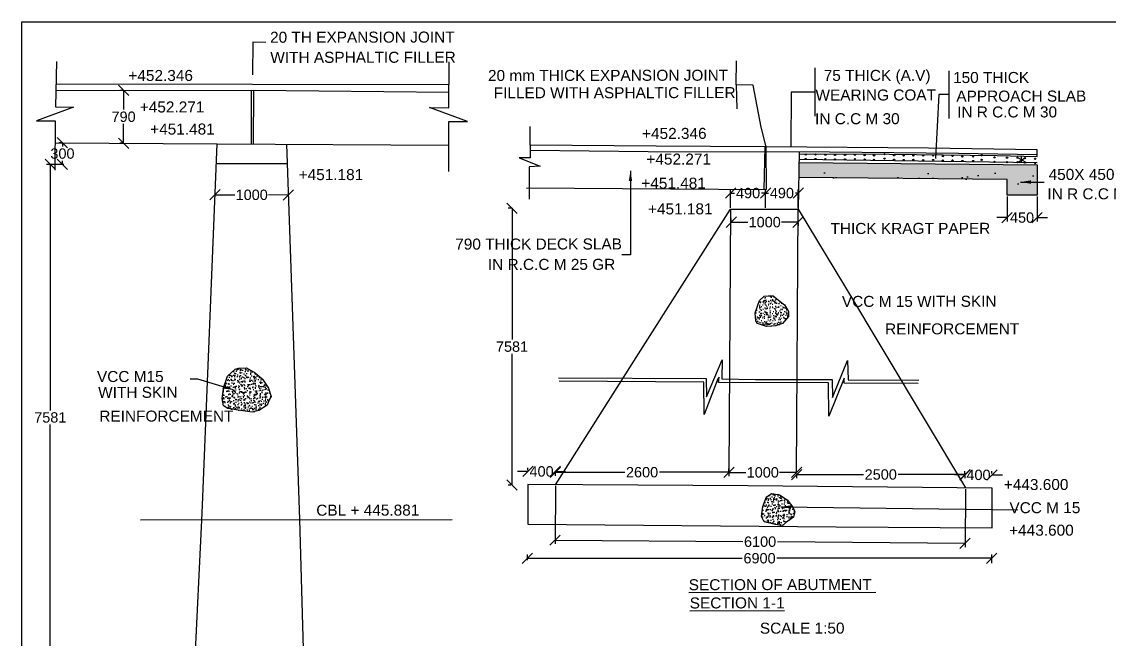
# Model space of a CAD drawing. Header units: inches. Extents: x 122.4 to 216.7, y 67.8 to 130.6.
# Drawn here: x 122.4 to 174.9, y 100.8 to 130.6 of the extents above; entities that cross this region are included whole.
import ezdxf

# ---------------------------------------------------------------- set-up
doc = ezdxf.new("R2010")
doc.units = ezdxf.units.IN
doc.header["$MEASUREMENT"] = 0
doc.layers.add('DRAWING', color=7, linetype='Continuous')
doc.styles.get("Standard").update_dxf_attribs({"font": 'arial.ttf'})
doc.dimstyles.get("Standard").update_dxf_attribs({"dimtxt": 0.18, "dimasz": 0.5, "dimexe": 0.18, "dimexo": 0.0625, "dimgap": 0.09, "dimtad": 0, "dimtih": 1, "dimtoh": 1, "dimdec": 4, "dimzin": 0, "dimdsep": 46, "dimtxsty": 'Standard', "dimblk": 'OBLIQUE', "dimcen": 0.09375, "dimadec": 0, "dimazin": 0, "dimtfac": 1, "dimtdec": 4, "dimtofl": 0, "dimtmove": 0, "dimatfit": 3, "dimfxl": 1, "dimtolj": 1, "dimtzin": 0, "dimarcsym": 0})
pattern_1 = [(50, (0, 0), (0.3586301, -0.03137607), [0.0375, -0.4125]), (355, (0, 0), (-0.0693757, 0.3760961), [0.03, -0.33]), (100.4514, (0.0299, -0.0026), (0.2892547, 0.3447198), [0.0318701, -0.35057106]), (46.1842, (0, 0.1), (0.5336205, -0.0827595), [0.05625, -0.61875]), (96.6356, (0.04447, 0.0931), (0.4673314, 0.487059), [0.0478051, -0.5258565]), (351.1842, (0, 0.1), (0.467331, 0.4870593), [0.045, -0.495]), (21, (0.05, 0.075), (0.29845353, -0.20130945), [0.0375, -0.4125]), (326, (0.05, 0.075), (0.1216577, 0.362575), [0.03, -0.33]), (71.4514, (0.07487, 0.05822), (0.4201113, 0.16126525), [0.0318701, -0.35057106]), (37.5, (0, 0), (0.00607993, 0.16644693), [0, -0.326, 0, -0.335, 0, -0.33125]), (7.5, (0, 0), (0.13153477, 0.19720586), [0, -0.191, 0, -0.3185, 0, -0.12625]), (327.5, (-0.1115, 0), (0.26691122, -0.01127744), [0, -0.125, 0, -0.39, 0, -0.5175]), (317.5, (-0.1615, 0), (0.29159308, 0.0500525), [0, -0.1625, 0, -0.259, 0, -0.3675])]

# ---------------------------------------------------------------- blocks, each defined once
blk = doc.blocks.new('_Oblique')
at = {"color": 0, "linetype": 'ByBlock', "lineweight": -2}
blk.add_line((-0.5, -0.5), (0.5, 0.5), dxfattribs=at)
blk = doc.blocks.new('*D2')
at = {"layer": 'Defpoints', "color": 0, "transparency": 16777216}
for p in [(131.744, 122.182), (135.286, 122.235), (135.286, 122.167)]:
    blk.add_point(p, dxfattribs=at)
at = {"layer": 'DRAWING', "color": 0, "lineweight": -2, "transparency": 16777216}
for p, q in [((131.744, 122.245), (131.745, 122.43)), ((131.744, 122.25), (132.701, 122.246)), ((135.286, 122.235), (134.326, 122.239)), ((135.286, 122.23), (135.287, 122.415))]:
    blk.add_line(p, q, dxfattribs=at)
at = {"layer": 'DRAWING', "color": 0, "lineweight": -2, "transparency": 16777216, "xscale": 0.5, "yscale": 0.5, "zscale": 0.5}
for p, rotation in [((131.744, 122.25), 179.7530034156776), ((135.286, 122.235), 359.7530034156776)]:
    blk.add_blockref('_Oblique', p, dxfattribs=dict(at, rotation=rotation))
at = {"layer": 'DRAWING', "color": 0, "transparency": 16777216, "insert": (133.513, 122.243), "char_height": 0.5, "attachment_point": 5}
blk.add_mtext('\\A1;1000', dxfattribs=at)
blk = doc.blocks.new('*D4')
at = {"layer": 'Defpoints', "color": 0, "transparency": 16777216}
for p in [(148.192, 108.231), (168, 108.076), (167.979, 105.394)]:
    blk.add_point(p, dxfattribs=at)
at = {"layer": 'DRAWING', "color": 0, "lineweight": -2, "transparency": 16777216}
for p, q in [((148.191, 108.169), (148.169, 105.369)), ((167.999, 108.014), (167.977, 105.214)), ((148.171, 105.549), (157.238, 105.478)), ((167.979, 105.394), (158.912, 105.465))]:
    blk.add_line(p, q, dxfattribs=at)
at = {"layer": 'DRAWING', "color": 0, "lineweight": -2, "transparency": 16777216, "xscale": 0.5, "yscale": 0.5, "zscale": 0.5}
for p, rotation in [((148.171, 105.549), 179.5519292186073), ((167.979, 105.394), 359.5519292186073)]:
    blk.add_blockref('_Oblique', p, dxfattribs=dict(at, rotation=rotation))
at = {"layer": 'DRAWING', "color": 0, "transparency": 16777216, "insert": (158.075, 105.472), "char_height": 0.5, "attachment_point": 5}
blk.add_mtext('\\A1;6100', dxfattribs=at)
blk = doc.blocks.new('*D7')
at = {"layer": 'Defpoints', "color": 0, "transparency": 16777216}
for p in [(146.156, 121.595), (146.09, 108.209), (146.094, 108.209)]:
    blk.add_point(p, dxfattribs=at)
at = {"layer": 'DRAWING', "color": 0, "lineweight": -2, "transparency": 16777216}
for p, q in [((146.094, 121.595), (145.91, 121.595)), ((146.09, 121.595), (146.09, 115.247)), ((146.09, 108.209), (146.09, 114.557)), ((146.032, 108.209), (145.91, 108.209))]:
    blk.add_line(p, q, dxfattribs=at)
at = {"layer": 'DRAWING', "color": 0, "lineweight": -2, "transparency": 16777216, "xscale": 0.5, "yscale": 0.5, "zscale": 0.5}
for p, rotation in [((146.09, 121.595), 90), ((146.09, 108.209), 270)]:
    blk.add_blockref('_Oblique', p, dxfattribs=dict(at, rotation=rotation))
at = {"layer": 'DRAWING', "color": 0, "transparency": 16777216, "insert": (146.09, 114.902), "char_height": 0.5, "attachment_point": 5}
blk.add_mtext('\\A1;7581', dxfattribs=at)
blk = doc.blocks.new('*D8')
at = {"layer": 'Defpoints', "color": 0, "transparency": 16777216}
for p in [(158.341, 122.327), (156.65, 121.554), (158.341, 121.57)]:
    blk.add_point(p, dxfattribs=at)
at = {"layer": 'DRAWING', "color": 0, "lineweight": -2, "transparency": 16777216}
for p, q in [((156.65, 121.617), (156.65, 122.507)), ((158.341, 121.632), (158.341, 122.507)), ((156.65, 122.327), (156.844, 122.327)), ((158.341, 122.327), (158.147, 122.327))]:
    blk.add_line(p, q, dxfattribs=at)
at = {"layer": 'DRAWING', "color": 0, "lineweight": -2, "transparency": 16777216, "xscale": 0.5, "yscale": 0.5, "zscale": 0.5, "rotation": 180}
blk.add_blockref('_Oblique', (156.65, 122.327), dxfattribs=at)
at = {"layer": 'DRAWING', "color": 0, "lineweight": -2, "transparency": 16777216, "xscale": 0.5, "yscale": 0.5, "zscale": 0.5}
blk.add_blockref('_Oblique', (158.341, 122.327), dxfattribs=at)
at = {"layer": 'DRAWING', "color": 0, "transparency": 16777216, "insert": (157.495, 122.327), "char_height": 0.5, "attachment_point": 5}
blk.add_mtext('\\A1;490', dxfattribs=at)
blk = doc.blocks.new('*D9')
at = {"layer": 'Defpoints', "color": 0, "transparency": 16777216}
for p in [(127.368, 127.293), (127.323, 124.742), (127.352, 124.742)]:
    blk.add_point(p, dxfattribs=at)
at = {"layer": 'DRAWING', "color": 0, "lineweight": -2, "transparency": 16777216}
for p, q in [((127.306, 127.293), (127.143, 127.293)), ((127.323, 127.293), (127.323, 126.363)), ((127.323, 124.742), (127.323, 125.672)), ((127.29, 124.742), (127.143, 124.742))]:
    blk.add_line(p, q, dxfattribs=at)
at = {"layer": 'DRAWING', "color": 0, "lineweight": -2, "transparency": 16777216, "xscale": 0.5, "yscale": 0.5, "zscale": 0.5}
for p, rotation in [((127.323, 127.293), 90), ((127.323, 124.742), 270)]:
    blk.add_blockref('_Oblique', p, dxfattribs=dict(at, rotation=rotation))
at = {"layer": 'DRAWING', "color": 0, "transparency": 16777216, "insert": (127.323, 126.018), "char_height": 0.5, "attachment_point": 5}
blk.add_mtext('\\A1;790', dxfattribs=at)
blk = doc.blocks.new('*D10')
at = {"layer": 'Defpoints', "color": 0, "transparency": 16777216}
for p in [(124.495, 123.714), (123.781, 99.245), (124.268, 99.245)]:
    blk.add_point(p, dxfattribs=at)
at = {"layer": 'DRAWING', "color": 0, "lineweight": -2, "transparency": 16777216}
for p, q in [((124.433, 123.714), (123.601, 123.714)), ((123.781, 123.714), (123.781, 111.825)), ((123.781, 99.245), (123.781, 111.134)), ((124.205, 99.245), (123.601, 99.245))]:
    blk.add_line(p, q, dxfattribs=at)
at = {"layer": 'DRAWING', "color": 0, "lineweight": -2, "transparency": 16777216, "xscale": 0.5, "yscale": 0.5, "zscale": 0.5}
for p, rotation in [((123.781, 123.714), 90), ((123.781, 99.245), 270)]:
    blk.add_blockref('_Oblique', p, dxfattribs=dict(at, rotation=rotation))
at = {"layer": 'DRAWING', "color": 0, "transparency": 16777216, "insert": (123.781, 111.48), "char_height": 0.5, "attachment_point": 5}
blk.add_mtext('\\A1;7581', dxfattribs=at)
blk = doc.blocks.new('*D12')
at = {"layer": 'Defpoints', "color": 0, "transparency": 16777216}
for p in [(124.369, 124.761), (124.439, 124.761), (124.433, 123.714)]:
    blk.add_point(p, dxfattribs=at)
at = {"layer": 'DRAWING', "color": 0, "lineweight": -2, "transparency": 16777216}
for p, q in [((124.377, 124.761), (124.189, 124.761)), ((124.369, 124.761), (124.369, 124.583)), ((124.37, 123.714), (124.189, 123.714)), ((124.369, 123.714), (124.369, 123.892))]:
    blk.add_line(p, q, dxfattribs=at)
at = {"layer": 'DRAWING', "color": 0, "lineweight": -2, "transparency": 16777216, "xscale": 0.5, "yscale": 0.5, "zscale": 0.5}
for p, rotation in [((124.369, 124.761), 90), ((124.369, 123.714), 270)]:
    blk.add_blockref('_Oblique', p, dxfattribs=dict(at, rotation=rotation))
at = {"layer": 'DRAWING', "color": 0, "transparency": 16777216, "insert": (124.369, 124.237), "char_height": 0.5, "attachment_point": 5}
blk.add_mtext('\\A1;300', dxfattribs=at)
blk = doc.blocks.new('*D13')
at = {"layer": 'Defpoints', "color": 0, "transparency": 16777216}
for p in [(170.006, 122.235), (171.456, 122.227), (171.456, 121.142)]:
    blk.add_point(p, dxfattribs=at)
at = {"layer": 'DRAWING', "color": 0, "lineweight": -2, "transparency": 16777216}
for p, q in [((170.006, 122.172), (170.006, 120.962)), ((171.456, 122.165), (171.456, 120.962)), ((170.006, 121.142), (169.506, 121.142)), ((171.456, 121.142), (171.956, 121.142))]:
    blk.add_line(p, q, dxfattribs=at)
at = {"layer": 'DRAWING', "color": 0, "lineweight": -2, "transparency": 16777216, "xscale": 0.5, "yscale": 0.5, "zscale": 0.5}
blk.add_blockref('_Oblique', (170.006, 121.142), dxfattribs=at)
at = {"layer": 'DRAWING', "color": 0, "lineweight": -2, "transparency": 16777216, "xscale": 0.5, "yscale": 0.5, "zscale": 0.5, "rotation": 180}
blk.add_blockref('_Oblique', (171.456, 121.142), dxfattribs=at)
at = {"layer": 'DRAWING', "color": 0, "transparency": 16777216, "insert": (170.731, 121.142), "char_height": 0.5, "attachment_point": 5}
blk.add_mtext('\\A1;450', dxfattribs=at)
blk = doc.blocks.new('*D22')
at = {"layer": 'Defpoints', "color": 0, "transparency": 16777216}
for p in [(169.267, 104.671), (146.832, 104.517), (169.267, 104.366)]:
    blk.add_point(p, dxfattribs=at)
at = {"layer": 'DRAWING', "color": 0, "lineweight": -2, "transparency": 16777216}
for p, q in [((146.832, 104.579), (146.832, 104.851)), ((146.832, 104.671), (157.212, 104.671)), ((169.267, 104.671), (158.886, 104.671)), ((169.267, 104.429), (169.267, 104.851))]:
    blk.add_line(p, q, dxfattribs=at)
at = {"layer": 'DRAWING', "color": 0, "lineweight": -2, "transparency": 16777216, "xscale": 0.5, "yscale": 0.5, "zscale": 0.5, "rotation": 180}
blk.add_blockref('_Oblique', (146.832, 104.671), dxfattribs=at)
at = {"layer": 'DRAWING', "color": 0, "lineweight": -2, "transparency": 16777216, "xscale": 0.5, "yscale": 0.5, "zscale": 0.5}
blk.add_blockref('_Oblique', (169.267, 104.671), dxfattribs=at)
at = {"layer": 'DRAWING', "color": 0, "transparency": 16777216, "insert": (158.049, 104.671), "char_height": 0.5, "attachment_point": 5}
blk.add_mtext('\\A1;6900', dxfattribs=at)
blk = doc.blocks.new('*D23')
at = {"layer": 'Defpoints', "color": 0, "transparency": 16777216}
for p in [(146.861, 108.864), (148.178, 108.877), (148.178, 108.87)]:
    blk.add_point(p, dxfattribs=at)
at = {"layer": 'DRAWING', "color": 0, "lineweight": -2, "transparency": 16777216}
for p, q in [((146.861, 108.87), (146.361, 108.87)), ((146.861, 108.926), (146.861, 109.05)), ((148.178, 108.87), (148.678, 108.87)), ((148.178, 108.814), (148.178, 108.69))]:
    blk.add_line(p, q, dxfattribs=at)
at = {"layer": 'DRAWING', "color": 0, "lineweight": -2, "transparency": 16777216, "xscale": 0.5, "yscale": 0.5, "zscale": 0.5}
blk.add_blockref('_Oblique', (146.861, 108.87), dxfattribs=at)
at = {"layer": 'DRAWING', "color": 0, "lineweight": -2, "transparency": 16777216, "xscale": 0.5, "yscale": 0.5, "zscale": 0.5, "rotation": 180}
blk.add_blockref('_Oblique', (148.178, 108.87), dxfattribs=at)
at = {"layer": 'DRAWING', "color": 0, "transparency": 16777216, "insert": (147.519, 108.87), "char_height": 0.5, "attachment_point": 5}
blk.add_mtext('\\A1;400', dxfattribs=at)
blk = doc.blocks.new('*D24')
at = {"layer": 'Defpoints', "color": 0, "transparency": 16777216}
for p in [(148.178, 108.87), (156.569, 108.831), (156.569, 108.829)]:
    blk.add_point(p, dxfattribs=at)
at = {"layer": 'DRAWING', "color": 0, "lineweight": -2, "transparency": 16777216}
for p, q in [((148.178, 108.831), (151.533, 108.831)), ((148.178, 108.808), (148.178, 108.651)), ((156.569, 108.831), (153.213, 108.831)), ((156.569, 108.892), (156.569, 109.011))]:
    blk.add_line(p, q, dxfattribs=at)
at = {"layer": 'DRAWING', "color": 0, "lineweight": -2, "transparency": 16777216, "xscale": 0.5, "yscale": 0.5, "zscale": 0.5, "rotation": 180}
blk.add_blockref('_Oblique', (148.178, 108.831), dxfattribs=at)
at = {"layer": 'DRAWING', "color": 0, "lineweight": -2, "transparency": 16777216, "xscale": 0.5, "yscale": 0.5, "zscale": 0.5}
blk.add_blockref('_Oblique', (156.569, 108.831), dxfattribs=at)
at = {"layer": 'DRAWING', "color": 0, "transparency": 16777216, "insert": (152.373, 108.831), "char_height": 0.5, "attachment_point": 5}
blk.add_mtext('\\A1;2600', dxfattribs=at)
blk = doc.blocks.new('*D25')
at = {"layer": 'Defpoints', "color": 0, "transparency": 16777216}
for p in [(156.569, 108.829), (159.839, 108.824), (159.839, 108.786)]:
    blk.add_point(p, dxfattribs=at)
at = {"layer": 'DRAWING', "color": 0, "lineweight": -2, "transparency": 16777216}
for p, q in [((156.569, 108.824), (157.392, 108.824)), ((156.569, 108.767), (156.569, 108.644)), ((159.839, 108.824), (159.016, 108.824)), ((159.839, 108.848), (159.839, 109.004))]:
    blk.add_line(p, q, dxfattribs=at)
at = {"layer": 'DRAWING', "color": 0, "lineweight": -2, "transparency": 16777216, "xscale": 0.5, "yscale": 0.5, "zscale": 0.5, "rotation": 180}
blk.add_blockref('_Oblique', (156.569, 108.824), dxfattribs=at)
at = {"layer": 'DRAWING', "color": 0, "lineweight": -2, "transparency": 16777216, "xscale": 0.5, "yscale": 0.5, "zscale": 0.5}
blk.add_blockref('_Oblique', (159.839, 108.824), dxfattribs=at)
at = {"layer": 'DRAWING', "color": 0, "transparency": 16777216, "insert": (158.204, 108.824), "char_height": 0.5, "attachment_point": 5}
blk.add_mtext('\\A1;1000', dxfattribs=at)
blk = doc.blocks.new('*D26')
at = {"layer": 'Defpoints', "color": 0, "transparency": 16777216}
for p in [(159.839, 108.824), (167.973, 108.738), (167.973, 108.721)]:
    blk.add_point(p, dxfattribs=at)
at = {"layer": 'DRAWING', "color": 0, "lineweight": -2, "transparency": 16777216}
for p, q in [((159.839, 108.762), (159.839, 108.541)), ((159.839, 108.721), (163.066, 108.721)), ((167.973, 108.721), (164.746, 108.721)), ((167.973, 108.676), (167.973, 108.541))]:
    blk.add_line(p, q, dxfattribs=at)
at = {"layer": 'DRAWING', "color": 0, "lineweight": -2, "transparency": 16777216, "xscale": 0.5, "yscale": 0.5, "zscale": 0.5, "rotation": 180}
blk.add_blockref('_Oblique', (159.839, 108.721), dxfattribs=at)
at = {"layer": 'DRAWING', "color": 0, "lineweight": -2, "transparency": 16777216, "xscale": 0.5, "yscale": 0.5, "zscale": 0.5}
blk.add_blockref('_Oblique', (167.973, 108.721), dxfattribs=at)
at = {"layer": 'DRAWING', "color": 0, "transparency": 16777216, "insert": (163.906, 108.721), "char_height": 0.5, "attachment_point": 5}
blk.add_mtext('\\A1;2500', dxfattribs=at)
blk = doc.blocks.new('*D27')
at = {"layer": 'Defpoints', "color": 0, "transparency": 16777216}
for p in [(167.973, 108.676), (169.28, 108.702), (169.28, 108.702)]:
    blk.add_point(p, dxfattribs=at)
at = {"layer": 'DRAWING', "color": 0, "lineweight": -2, "transparency": 16777216}
for p, q in [((167.973, 108.738), (167.973, 108.882)), ((169.28, 108.764), (169.28, 108.882)), ((167.973, 108.702), (167.473, 108.702)), ((169.28, 108.702), (169.78, 108.702))]:
    blk.add_line(p, q, dxfattribs=at)
at = {"layer": 'DRAWING', "color": 0, "lineweight": -2, "transparency": 16777216, "xscale": 0.5, "yscale": 0.5, "zscale": 0.5}
blk.add_blockref('_Oblique', (167.973, 108.702), dxfattribs=at)
at = {"layer": 'DRAWING', "color": 0, "lineweight": -2, "transparency": 16777216, "xscale": 0.5, "yscale": 0.5, "zscale": 0.5, "rotation": 180}
blk.add_blockref('_Oblique', (169.28, 108.702), dxfattribs=at)
at = {"layer": 'DRAWING', "color": 0, "transparency": 16777216, "insert": (168.627, 108.702), "char_height": 0.5, "attachment_point": 5}
blk.add_mtext('\\A1;400', dxfattribs=at)
blk = doc.blocks.new('*D31')
at = {"layer": 'Defpoints', "color": 0, "transparency": 16777216}
for p in [(156.683, 120.874), (159.911, 120.956), (159.911, 120.923)]:
    blk.add_point(p, dxfattribs=at)
at = {"layer": 'DRAWING', "color": 0, "lineweight": -2, "transparency": 16777216}
for p, q in [((156.683, 120.936), (156.683, 121.103)), ((156.683, 120.923), (157.485, 120.923)), ((159.911, 120.923), (159.11, 120.923)), ((159.911, 120.894), (159.911, 120.743))]:
    blk.add_line(p, q, dxfattribs=at)
at = {"layer": 'DRAWING', "color": 0, "lineweight": -2, "transparency": 16777216, "xscale": 0.5, "yscale": 0.5, "zscale": 0.5, "rotation": 180}
blk.add_blockref('_Oblique', (156.683, 120.923), dxfattribs=at)
at = {"layer": 'DRAWING', "color": 0, "lineweight": -2, "transparency": 16777216, "xscale": 0.5, "yscale": 0.5, "zscale": 0.5}
blk.add_blockref('_Oblique', (159.911, 120.923), dxfattribs=at)
at = {"layer": 'DRAWING', "color": 0, "transparency": 16777216, "insert": (158.297, 120.923), "char_height": 0.5, "attachment_point": 5}
blk.add_mtext('\\A1;1000', dxfattribs=at)
blk = doc.blocks.new('*D51')
at = {"layer": 'Defpoints', "color": 0, "transparency": 16777216}
for p in [(159.917, 122.327), (158.341, 121.554), (159.917, 121.572)]:
    blk.add_point(p, dxfattribs=at)
at = {"layer": 'DRAWING', "color": 0, "lineweight": -2, "transparency": 16777216}
for p, q in [((158.341, 121.617), (158.341, 122.507)), ((159.917, 121.634), (159.917, 122.507)), ((158.341, 122.327), (158.477, 122.327)), ((159.917, 122.327), (159.78, 122.327))]:
    blk.add_line(p, q, dxfattribs=at)
at = {"layer": 'DRAWING', "color": 0, "lineweight": -2, "transparency": 16777216, "xscale": 0.5, "yscale": 0.5, "zscale": 0.5, "rotation": 180}
blk.add_blockref('_Oblique', (158.341, 122.327), dxfattribs=at)
at = {"layer": 'DRAWING', "color": 0, "lineweight": -2, "transparency": 16777216, "xscale": 0.5, "yscale": 0.5, "zscale": 0.5}
blk.add_blockref('_Oblique', (159.917, 122.327), dxfattribs=at)
at = {"layer": 'DRAWING', "color": 0, "transparency": 16777216, "insert": (159.129, 122.327), "char_height": 0.5, "attachment_point": 5}
blk.add_mtext('\\A1;490', dxfattribs=at)

msp = doc.modelspace()

# ---------------------------------------------------------------- hatches: boundary and pattern name
at = {"layer": 'DRAWING'}
h = msp.add_hatch(color=250, dxfattribs=at)
h.dxf.hatch_style = 1
h.paths.add_polyline_path([(160.24827, 124.19352, 1), (160.30956, 124.19352, 1)])
h = msp.add_hatch(color=250, dxfattribs=at)
h.dxf.hatch_style = 1
h.paths.add_polyline_path([(160.24827, 123.97839, 1), (160.30956, 123.97839, 1)])
h = msp.add_hatch(color=250, dxfattribs=at)
h.dxf.hatch_style = 1
h.paths.add_polyline_path([(160.72414, 124.19352, 1), (160.78543, 124.19352, 1)])
h = msp.add_hatch(color=250, dxfattribs=at)
h.dxf.hatch_style = 1
h.paths.add_polyline_path([(160.72414, 123.97839, 1), (160.78543, 123.97839, 1)])
h = msp.add_hatch(color=250, dxfattribs=at)
h.dxf.hatch_style = 1
h.paths.add_polyline_path([(161.20218, 124.18671, 1), (161.26347, 124.18671, 1)])
h = msp.add_hatch(color=250, dxfattribs=at)
h.dxf.hatch_style = 1
h.paths.add_polyline_path([(161.20218, 123.97159, 1), (161.26347, 123.97159, 1)])
h = msp.add_hatch(color=250, dxfattribs=at)
h.dxf.hatch_style = 1
h.paths.add_polyline_path([(161.66805, 124.17226, 1), (161.72934, 124.17226, 1)])
h = msp.add_hatch(color=250, dxfattribs=at)
h.dxf.hatch_style = 1
h.paths.add_polyline_path([(162.14946, 124.17226, 1), (162.21075, 124.17226, 1)])
h = msp.add_hatch(color=250, dxfattribs=at)
h.dxf.hatch_style = 1
h.paths.add_polyline_path([(162.62052, 124.18377, 1), (162.6818, 124.18377, 1)])
h = msp.add_hatch(color=250, dxfattribs=at)
h.dxf.hatch_style = 1
h.paths.add_polyline_path([(163.09497, 124.1688, 1), (163.15625, 124.1688, 1)])
h = msp.add_hatch(color=250, dxfattribs=at)
h.dxf.hatch_style = 1
h.paths.add_polyline_path([(163.55213, 124.1515, 1), (163.61342, 124.1515, 1)])
h = msp.add_hatch(color=250, dxfattribs=at)
h.dxf.hatch_style = 1
h.paths.add_polyline_path([(164.05445, 124.20892, 1), (164.11574, 124.20892, 1)])
h = msp.add_hatch(color=250, dxfattribs=at)
h.dxf.hatch_style = 1
h.paths.add_polyline_path([(164.05445, 123.9938, 1), (164.11574, 123.9938, 1)])
h = msp.add_hatch(color=250, dxfattribs=at)
h.dxf.hatch_style = 1
h.paths.add_polyline_path([(164.51842, 124.15496, 1), (164.57971, 124.15496, 1)])
h = msp.add_hatch(color=250, dxfattribs=at)
h.dxf.hatch_style = 1
h.paths.add_polyline_path([(164.9812, 124.14467, 1), (165.04249, 124.14467, 1)])
h = msp.add_hatch(color=250, dxfattribs=at)
h.dxf.hatch_style = 1
h.paths.add_polyline_path([(165.44876, 124.15159, 1), (165.51005, 124.15159, 1)])
h = msp.add_hatch(color=250, dxfattribs=at)
h.dxf.hatch_style = 1
h.paths.add_polyline_path([(165.92324, 124.14121, 1), (165.98453, 124.14121, 1)])
h = msp.add_hatch(color=250, dxfattribs=at)
h.dxf.hatch_style = 1
h.paths.add_polyline_path([(166.40466, 124.14467, 1), (166.46594, 124.14467, 1)])
h = msp.add_hatch(color=250, dxfattribs=at)
h.dxf.hatch_style = 1
h.paths.add_polyline_path([(166.87568, 124.117, 1), (166.93697, 124.117, 1)])
h = msp.add_hatch(color=250, dxfattribs=at)
h.dxf.hatch_style = 1
h.paths.add_polyline_path([(167.34324, 124.12738, 1), (167.40452, 124.12738, 1)])
h = msp.add_hatch(color=250, dxfattribs=at)
h.dxf.hatch_style = 1
h.paths.add_polyline_path([(167.81829, 124.09618, 1), (167.87958, 124.09618, 1)])
h = msp.add_hatch(color=250, dxfattribs=at)
h.dxf.hatch_style = 1
h.paths.add_polyline_path([(168.33893, 124.09618, 1), (168.40022, 124.09618, 1)])
h = msp.add_hatch(color=250, dxfattribs=at)
h.dxf.hatch_style = 1
h.paths.add_polyline_path([(168.74942, 124.15448, 1), (168.81071, 124.15448, 1)])
h = msp.add_hatch(color=250, dxfattribs=at)
h.dxf.hatch_style = 1
h.paths.add_polyline_path([(169.36912, 124.05745, 1), (169.43041, 124.05745, 1)])
h = msp.add_hatch(color=250, dxfattribs=at)
h.dxf.hatch_style = 1
h.paths.add_polyline_path([(169.97837, 124.04085, 1), (170.03966, 124.04085, 1)])
h = msp.add_hatch(color=250, dxfattribs=at)
h.dxf.hatch_style = 1
h.paths.add_polyline_path([(170.48239, 124.04085, 1), (170.54368, 124.04085, 1)])
h = msp.add_hatch(color=250, dxfattribs=at)
h.dxf.hatch_style = 1
h.paths.add_polyline_path([(170.84794, 124.01872, 1), (170.90923, 124.01872, 1)])
h = msp.add_hatch(color=250, dxfattribs=at)
h.dxf.hatch_style = 1
h.paths.add_polyline_path([(171.33535, 123.99106, 1), (171.39663, 123.99106, 1)])
h = msp.add_hatch(dxfattribs=at)
h.set_pattern_fill('AR-SAND')
h.paths.add_polyline_path([(169.98706, 123.69512), (159.95975, 123.81817), (159.94516, 123.05443), (169.99653, 122.96502)])
h = msp.add_hatch(dxfattribs=at)
h.set_pattern_fill('AR-SAND', color=0, scale=1.25)
h.paths.add_polyline_path([(171.46049, 123.69743), (159.95954, 123.80732), (159.94566, 123.08066), (170.01853, 122.97966), (170.006, 122.23492), (171.456, 122.22746)])
h = msp.add_hatch(dxfattribs=at)
h.set_pattern_fill('AR-SAND', color=0, scale=1.25)
h.paths.add_polyline_path([(171.46049, 123.69743), (159.95954, 123.80732), (159.94566, 123.08066), (170.01853, 122.97966), (170.006, 122.23492), (171.456, 122.22746)])
h = msp.add_hatch(dxfattribs=at)
h.set_pattern_fill('ESCHER', color=0, scale=2500000000, angle=195)
h.paths.add_polyline_path([(171.46049, 123.69743), (159.95954, 123.80732), (159.94566, 123.08066), (170.01853, 122.97966), (170.006, 122.23492), (171.456, 122.22746)], flags=17)
h.paths.add_polyline_path([(171.46049, 123.69743), (159.95954, 123.80732), (159.94566, 123.08066), (170.01853, 122.97966), (170.006, 122.23492), (171.456, 122.22746)], flags=17)
h = msp.add_hatch(dxfattribs=at)
h.set_pattern_fill('DOTS', color=256)
h.paths.add_polyline_path([(171.46049, 123.69743), (159.95954, 123.80732), (159.94566, 123.08066), (170.01853, 122.97966), (170.006, 122.23492), (171.456, 122.22746)])
h = msp.add_hatch(color=250, dxfattribs=at)
h.dxf.hatch_style = 1
h.paths.add_polyline_path([(161.66805, 123.95713, 1), (161.72934, 123.95713, 1)])
h = msp.add_hatch(color=250, dxfattribs=at)
h.dxf.hatch_style = 1
h.paths.add_polyline_path([(162.14946, 123.95713, 1), (162.21075, 123.95713, 1)])
h = msp.add_hatch(color=250, dxfattribs=at)
h.dxf.hatch_style = 1
h.paths.add_polyline_path([(162.62052, 123.96864, 1), (162.6818, 123.96864, 1)])
h = msp.add_hatch(color=250, dxfattribs=at)
h.dxf.hatch_style = 1
h.paths.add_polyline_path([(163.09497, 123.95367, 1), (163.15625, 123.95367, 1)])
h = msp.add_hatch(color=250, dxfattribs=at)
h.dxf.hatch_style = 1
h.paths.add_polyline_path([(163.55213, 123.93637, 1), (163.61342, 123.93637, 1)])
h = msp.add_hatch(color=250, dxfattribs=at)
h.dxf.hatch_style = 1
h.paths.add_polyline_path([(164.51842, 123.93983, 1), (164.57971, 123.93983, 1)])
h = msp.add_hatch(color=250, dxfattribs=at)
h.dxf.hatch_style = 1
h.paths.add_polyline_path([(164.9812, 123.92955, 1), (165.04249, 123.92955, 1)])
h = msp.add_hatch(color=250, dxfattribs=at)
h.dxf.hatch_style = 1
h.paths.add_polyline_path([(165.44876, 123.93647, 1), (165.51005, 123.93647, 1)])
h = msp.add_hatch(color=250, dxfattribs=at)
h.dxf.hatch_style = 1
h.paths.add_polyline_path([(165.92324, 123.92609, 1), (165.98453, 123.92609, 1)])
h = msp.add_hatch(color=250, dxfattribs=at)
h.dxf.hatch_style = 1
h.paths.add_polyline_path([(166.40466, 123.92955, 1), (166.46594, 123.92955, 1)])
h = msp.add_hatch(color=250, dxfattribs=at)
h.dxf.hatch_style = 1
h.paths.add_polyline_path([(166.87568, 123.90187, 1), (166.93697, 123.90187, 1)])
h = msp.add_hatch(color=250, dxfattribs=at)
h.dxf.hatch_style = 1
h.paths.add_polyline_path([(167.34324, 123.91225, 1), (167.40452, 123.91225, 1)])
h = msp.add_hatch(color=250, dxfattribs=at)
h.dxf.hatch_style = 1
h.paths.add_polyline_path([(167.81829, 123.88105, 1), (167.87958, 123.88105, 1)])
h = msp.add_hatch(color=250, dxfattribs=at)
h.dxf.hatch_style = 1
h.paths.add_polyline_path([(168.33893, 123.88105, 1), (168.40022, 123.88105, 1)])
h = msp.add_hatch(color=250, dxfattribs=at)
h.dxf.hatch_style = 1
h.paths.add_polyline_path([(168.74942, 123.93935, 1), (168.81071, 123.93935, 1)])
h = msp.add_hatch(color=250, dxfattribs=at)
h.dxf.hatch_style = 1
h.paths.add_polyline_path([(169.36912, 123.84233, 1), (169.43041, 123.84233, 1)])
h = msp.add_hatch(color=250, dxfattribs=at)
h.dxf.hatch_style = 1
h.paths.add_polyline_path([(169.97837, 123.82573, 1), (170.03966, 123.82573, 1)])
h = msp.add_hatch(color=250, dxfattribs=at)
h.dxf.hatch_style = 1
h.paths.add_polyline_path([(170.48239, 123.82573, 1), (170.54368, 123.82573, 1)])
h = msp.add_hatch(color=250, dxfattribs=at)
h.dxf.hatch_style = 1
h.paths.add_polyline_path([(170.84794, 123.8036, 1), (170.90923, 123.8036, 1)])
h = msp.add_hatch(color=250, dxfattribs=at)
h.dxf.hatch_style = 1
h.paths.add_polyline_path([(171.33535, 123.77594, 1), (171.39663, 123.77594, 1)])
h = msp.add_hatch(dxfattribs=at)
h.set_pattern_fill('AR-CONC,_O', color=256, scale=0.05)
h.set_pattern_definition(pattern_1)
h.paths.add_polyline_path([(159.4457, 116.59631), (159.25385, 116.92712), (159.04966, 117.09321), (158.7141, 117.36615), (158.46526, 117.35372), (158.27207, 117.34407), (158.04025, 117.1318), (157.84223, 116.53842), (157.86638, 116.14765), (157.95814, 116.02705), (158.38316, 115.87267), (158.81783, 115.90644), (159.16557, 116.02222), (159.45536, 116.3551)])
h = msp.add_hatch(dxfattribs=at)
h.set_pattern_fill('AR-CONC,_O', color=256, scale=0.05)
h.set_pattern_definition(pattern_1)
h.paths.add_polyline_path([(134.25252, 112.07806), (134.37918, 112.35813), (134.45065, 112.48922), (134.31999, 112.89369), (134.04195, 113.32621), (133.68187, 113.64491), (133.26254, 113.87711), (132.87967, 113.85889), (132.72014, 113.81337), (132.35094, 113.47646), (132.17195, 112.96928), (132.07836, 112.40131), (132.15585, 112.04619), (132.35735, 111.90769), (132.75537, 111.84951), (132.96717, 111.81855), (133.5278, 111.7366), (133.86053, 111.814)])
h = msp.add_hatch(dxfattribs=at)
h.set_pattern_fill('AR-CONC,_O', color=256, scale=0.05)
h.set_pattern_definition(pattern_1)
h.paths.add_polyline_path([(159.66416, 107.15019), (159.37775, 107.49059), (159.00795, 107.74409), (158.63453, 107.79841), (158.44238, 107.67166), (158.38375, 107.64561), (158.2061, 107.17122), (158.13722, 106.69682), (158.27136, 106.42884), (158.81155, 106.31295), (159.15281, 106.26452), (159.30887, 106.37884), (159.68954, 106.65768), (159.75117, 106.91842)])

# ---------------------------------------------------------------- linework, layer by layer
msp.add_lwpolyline([(122.40273, 130.61393), (216.42602, 130.61393), (216.42602, 67.75346), (122.40273, 67.75346)], close=True, dxfattribs=at)
for points in [[(134.19273, 129.61769), (133.56842, 129.62617), (133.54691, 128.0419)], [(124.08364, 128.68605), (124.03463, 126.50278), (124.90512, 126.47959), (123.11918, 125.82814), (124.02344, 125.82475), (123.99549, 123.43746)], [(124.01101, 124.76323), (131.84582, 124.71411), (143.03655, 124.64395), (143.0371, 125.79424), (143.94233, 125.79381), (142.11102, 126.4618), (143.03094, 126.45329), (143.05156, 128.68234)], [(156.92288, 127.5567), (156.94323, 128.72435)], [(160.71735, 128.3779), (160.7153, 126.04489)], [(167.19138, 128.2479), (167.1871, 125.93862)], [(124.05225, 127.28788), (133.62327, 127.30319), (143.038, 127.21612)], [(143.04125, 127.56782), (124.05913, 127.59442)], [(133.5036, 124.70372), (133.49945, 127.30299)], [(133.59498, 124.70314), (133.62327, 127.30319)], [(146.96785, 124.40999), (152.66318, 124.33905), (161.43566, 124.31823), (167.66835, 124.25158), (171.4641, 124.19309), (171.4676, 124.42003), (166.21074, 124.50456), (158.37558, 124.57318), (158.13196, 125.52243), (157.73292, 127.55389), (156.92288, 127.5567), (156.95071, 126.40467)], [(160.71633, 127.2114), (159.57978, 127.21257), (159.55657, 124.56284)], [(167.18924, 127.09326), (166.71392, 127.0936), (166.54236, 124.00877)], [(158.37554, 124.59007), (158.2973, 124.57053), (153.05753, 124.60125), (146.96624, 124.64402), (146.97257, 125.54521)], [(135.19983, 124.69308), (135.38757, 119.17204), (135.81782, 106.55481), (136.02491, 99.15689), (138.03737, 99.16214), (138.0285, 97.20301), (128.74953, 97.21536), (128.74295, 99.16908), (130.7499, 99.17585), (131.12608, 106.85514), (131.84582, 124.71411)], [(143.02624, 124.64402), (143.02261, 123.37594)], [(146.96624, 124.64402), (146.97043, 124.03586), (146.43981, 124.03221), (147.4539, 123.6234), (146.91823, 123.59581), (146.91823, 122.04027)], [(146.79458, 122.58988), (158.37979, 122.49964), (158.37558, 124.57318)], [(158.2973, 124.57053), (158.26062, 122.50057)], [(159.96937, 124.32171), (159.91633, 121.54492)], [(159.96753, 124.22585), (164.33207, 124.20791), (169.53273, 124.14544), (171.46561, 124.09685), (171.4641, 124.19309)], [(170.54367, 123.82644), (170.84794, 124.01872)], [(170.54368, 124.04085), (170.87859, 123.83424)], [(170.69583, 124.1162), (170.69145, 123.80008)], [(131.80764, 123.76686), (135.2318, 123.75284)], [(159.95954, 123.80732), (171.46049, 123.69743), (171.456, 122.22746), (170.006, 122.23492), (170.01853, 122.97966), (159.94566, 123.08066)], [(171.46403, 123.78936), (159.96225, 123.94893)], [(148.19182, 108.23127), (152.19957, 114.56149), (156.64974, 121.55413), (159.91633, 121.54492), (162.15315, 117.85043), (167.99981, 108.07637)], [(156.64974, 121.55413), (156.56892, 108.82929)], [(159.83908, 108.78566), (159.91633, 121.54492)], [(157.95814, 116.02705), (157.86638, 116.14765), (157.84223, 116.53842), (158.04025, 117.1318), (158.27207, 117.34407), (158.46526, 117.35372), (158.7141, 117.36615), (159.04966, 117.09321), (159.25385, 116.92712), (159.4457, 116.59631), (159.45536, 116.3551), (159.16557, 116.02222), (158.81783, 115.90644), (158.38316, 115.87267), (157.95814, 116.02705)], [(148.33675, 113.39739), (155.47466, 113.36265), (155.48989, 112.48291), (156.24817, 114.26205), (156.2329, 113.35048), (157.85909, 113.32323), (161.56411, 113.31501), (161.56624, 112.44848), (162.30106, 114.23942), (162.32305, 113.30769), (165.73742, 113.28773)], [(132.1276, 112.84361), (132.35094, 113.47646), (132.72014, 113.81337), (132.87967, 113.85889), (133.26254, 113.87711), (133.68187, 113.64491), (134.04195, 113.32621), (134.31999, 112.89369), (134.45065, 112.48922), (134.37918, 112.35813), (134.25252, 112.07806), (133.86053, 111.814), (133.5278, 111.7366), (132.96717, 111.81855), (132.75537, 111.84951), (132.35735, 111.90769), (132.15585, 112.04619), (132.07836, 112.40131), (132.17195, 112.96928), (132.31821, 113.38372)], [(165.71539, 113.124), (162.1419, 113.14493), (162.14328, 113.38036), (161.39913, 111.54294), (161.3794, 113.15805), (156.10973, 113.17803), (156.07239, 113.17817), (156.10316, 113.42335), (156.03737, 113.35545), (155.36652, 111.62996), (155.35759, 113.19271), (148.36133, 113.23132)], [(146.85095, 108.23877), (146.85095, 106.31373), (161.7487, 106.1928), (169.29607, 106.14063), (169.28071, 108.06382), (157.49053, 108.17933), (146.85095, 108.23877)], [(158.44238, 107.67166), (158.63453, 107.79841), (159.00795, 107.74409), (159.37775, 107.49059), (159.66416, 107.15019), (159.75117, 106.91842), (159.68954, 106.65768), (159.30887, 106.37884), (159.15281, 106.26452), (158.81155, 106.31295), (158.27136, 106.42884), (158.13722, 106.69682), (158.2061, 107.17122), (158.38375, 107.64561), (158.44238, 107.67166)], [(128.14009, 106.53514), (143.20027, 106.54377)]]:
    msp.add_lwpolyline(points, dxfattribs=at)
for centre in [(160.27891, 124.19352), (160.27891, 123.97839), (160.75478, 124.19352), (160.75478, 123.97839), (161.23283, 124.18671), (161.23283, 123.97159), (161.69869, 124.17226), (162.1801, 124.17226), (162.65116, 124.18377), (163.12561, 124.1688), (163.58278, 124.1515), (164.08509, 124.20892), (164.08509, 123.9938), (164.54907, 124.15496), (165.01185, 124.14467), (165.4794, 124.15159), (165.95389, 124.14121), (166.4353, 124.14467), (166.90632, 124.117), (167.37388, 124.12738), (167.84894, 124.09618), (168.36957, 124.09618), (168.78007, 124.15448), (169.39976, 124.05745), (170.00902, 124.04085), (170.51304, 124.04085), (170.87859, 124.01872), (171.36599, 123.99106), (161.69869, 123.95713), (162.1801, 123.95713), (162.65116, 123.96864), (163.12561, 123.95367), (163.58278, 123.93637), (164.54907, 123.93983), (165.01185, 123.92955), (165.4794, 123.93647), (165.95389, 123.92609), (166.4353, 123.92955), (166.90632, 123.90187), (167.37388, 123.91225), (167.84894, 123.88105), (168.36957, 123.88105), (168.78007, 123.93935), (169.39976, 123.84233), (170.00902, 123.82573), (170.51304, 123.82573), (170.87859, 123.8036), (171.36599, 123.77594)]:
    msp.add_circle(centre, 0.03064, dxfattribs=at)

# ---------------------------------------------------------------- texts
at = {"layer": 'DRAWING', "color": 7}
for s, height, p in [('20 TH EXPANSION JOINT ', 0.5319953, (134.4002, 129.59832)), ('WITH ASPHALTIC FILLER', 0.5319953, (134.41212, 128.62416)), ('+452.346', 0.531995, (127.55475, 127.74781)), ('20 mm THICK EXPANSION JOINT ', 0.5319953, (144.92955, 127.74919)), ('75 THICK (A.V)', 0.5319953, (161.14996, 127.74999)), ('150 THICK ', 0.531995, (167.39895, 127.65004)), ('FILLED WITH ASPHALTIC FILLER', 0.5319953, (145.20626, 126.91006)), ('WEARING COAT ', 0.5319953, (160.75302, 126.80282)), ('APPROACH SLAB', 0.5319953, (167.55731, 126.74966)), ('+452.271', 0.531995, (128.10675, 126.22497)), ('IN C.C M 30', 0.5319953, (160.73097, 125.6574)), ('IN R C.C M 30', 0.5319953, (167.59385, 125.98312)), ('+452.346', 0.531995, (152.37115, 124.94741)), (' +452.271', 0.531995, (152.37692, 123.70449)), ('450X 450 CUT - OFF ', 0.5319953, (172.01611, 122.96499)), ('+451.481', 0.531995, (152.33533, 122.54129)), ('IN R C.C M 30', 0.5319953, (171.95608, 122.02557)), (' +451.181', 0.531995, (152.45265, 121.29736)), ('THICK KRAGT PAPER ', 0.5319953, (161.4774, 120.35151)), ('790 THICK DECK SLAB', 0.5319953, (143.34664, 119.59604)), (' IN R.C.C M 25 GR', 0.5319953, (144.71979, 118.61259)), (' VCC M 15 WITH SKIN ', 0.5319953, (161.82131, 116.8247)), ('REINFORCEMENT ', 0.5319953, (164.11404, 115.49642)), ('+443.600', 0.531995, (169.85244, 107.97129)), (' VCC M 15', 0.531995, (169.91655, 106.85052)), ('+443.600', 0.531995, (170.1089, 105.76178)), ('%%USECTION 1-1', 0.5319953, (154.67555, 102.24512)), ('SCALE 1:50', 0.531995, (158.06483, 101.02583))]:
    msp.add_text(s, height=height, rotation=0.059431, dxfattribs=at).set_placement(p)
at = {"layer": 'DRAWING'}
for s, height, p in [('+451.481', 0.531995, (128.60817, 125.15765)), ('+451.181', 0.531995, (135.78064, 122.95381)), ('VCC M15', 0.531995, (126.03677, 113.1935)), ('WITH SKIN ', 0.531995, (126.0936, 112.42721)), ('REINFORCEMENT ', 0.5319953, (126.15043, 111.27778)), ('CBL + 445.881', 0.5319953, (136.63253, 106.73068)), ('%%USECTION OF ABUTMENT ', 0.5319953, (154.62819, 103.12812))]:
    msp.add_text(s, height=height, rotation=0.059431, dxfattribs=at).set_placement(p)

# ---------------------------------------------------------------- dimensions: what is measured, and where the dimension line sits
for base, p1, p2, text, picture, middle in [((127.32262, 124.74228), (127.36832, 127.29318), (127.35233, 124.74228), '790', '*D9', (127.32262, 126.01773)), ((124.36873, 124.76054), (124.43281, 123.71415), (124.43937, 124.76054), '300', '*D12', (124.36873, 124.23735)), ((123.78083, 99.24539), (124.49531, 123.71415), (124.26797, 99.24539), '7581', '*D10', (123.78083, 111.47977)), ((146.09045, 108.20909), (146.15622, 121.59473), (146.09416, 108.20909), '7581', '*D7', (146.09045, 114.90191))]:
    dim = msp.add_linear_dim(base=base, p1=p1, p2=p2, angle=90, text=text, dimstyle='Standard', override={"dimtxt": 0.5}, dxfattribs=at)
    dim.commit()
    dim.dimension.update_dxf_attribs({"geometry": picture, "text_midpoint": middle})
dim = msp.add_linear_dim(base=(135.28602, 122.23509), p1=(131.74379, 122.1823), p2=(135.28573, 122.16703), angle=359.753003, text='1000', dimstyle='Standard', override={"dimtxt": 0.5}, dxfattribs=at)
dim.commit()
dim.dimension.update_dxf_attribs({"geometry": '*D2', "text_midpoint": (133.51348, 122.24274), "dimtype": 161})
for base, p1, p2, text, picture, middle in [((158.34081, 122.3272), (156.64974, 121.55413), (158.34081, 121.56953), '490', '*D8', (157.49527, 122.3272)), ((159.91684, 122.3272), (158.34081, 121.55413), (159.91684, 121.57173), '490', '*D51', (159.12883, 122.3272)), ((171.456, 121.14159), (170.006, 122.23492), (171.456, 122.22746), '450', '*D13', (170.731, 121.14159)), ((159.91133, 120.92315), (156.68337, 120.87355), (159.91133, 120.95622), '1000', '*D31', (158.29735, 120.92315)), ((148.17806, 108.87041), (146.86076, 108.86386), (148.17806, 108.87695), '400', '*D23', (147.51941, 108.87041)), ((156.56892, 108.83128), (148.17806, 108.87041), (156.56892, 108.82929), '2600', '*D24', (152.37349, 108.83128)), ((159.83908, 108.82408), (156.56892, 108.82929), (159.83908, 108.78566), '1000', '*D25', (158.204, 108.82408)), ((167.97333, 108.72052), (159.83931, 108.82431), (167.97333, 108.73843), '2500', '*D26', (163.90632, 108.72052)), ((169.2802, 108.70187), (167.97333, 108.67593), (169.2802, 108.70187), '400', '*D27', (168.62676, 108.70187)), ((169.26686, 104.67104), (146.83158, 104.51665), (169.26686, 104.36643), '6900', '*D22', (158.04922, 104.67104))]:
    dim = msp.add_linear_dim(base=base, p1=p1, p2=p2, text=text, dimstyle='Standard', override={"dimtxt": 0.5}, dxfattribs=at)
    dim.commit()
    dim.dimension.update_dxf_attribs({"geometry": picture, "text_midpoint": middle})
dim = msp.add_aligned_dim(p1=(148.19182, 108.23127), p2=(167.99981, 108.07637), distance=-2.68235, text='6100', dimstyle='Standard', override={"dimtxt": 0.5}, dxfattribs=at)
dim.commit()
dim.dimension.update_dxf_attribs({"geometry": '*D4', "text_midpoint": (158.07484, 105.47156)})

# ---------------------------------------------------------------- leaders
for points in [[(151.81344, 123.40944), (151.81344, 119.345), (151.39978, 119.345)], [(170.66194, 122.86174), (171.80121, 122.86174)], [(132.61013, 112.81426), (130.91373, 113.3396), (130.53807, 113.3317)], [(159.07019, 107.15708), (170.5359, 107.02233)]]:
    msp.add_leader(points, dimstyle='Standard', override={"dimgap": 0.09, "dimtad": 0}, dxfattribs=at)

doc.saveas('drawing.dxf')
